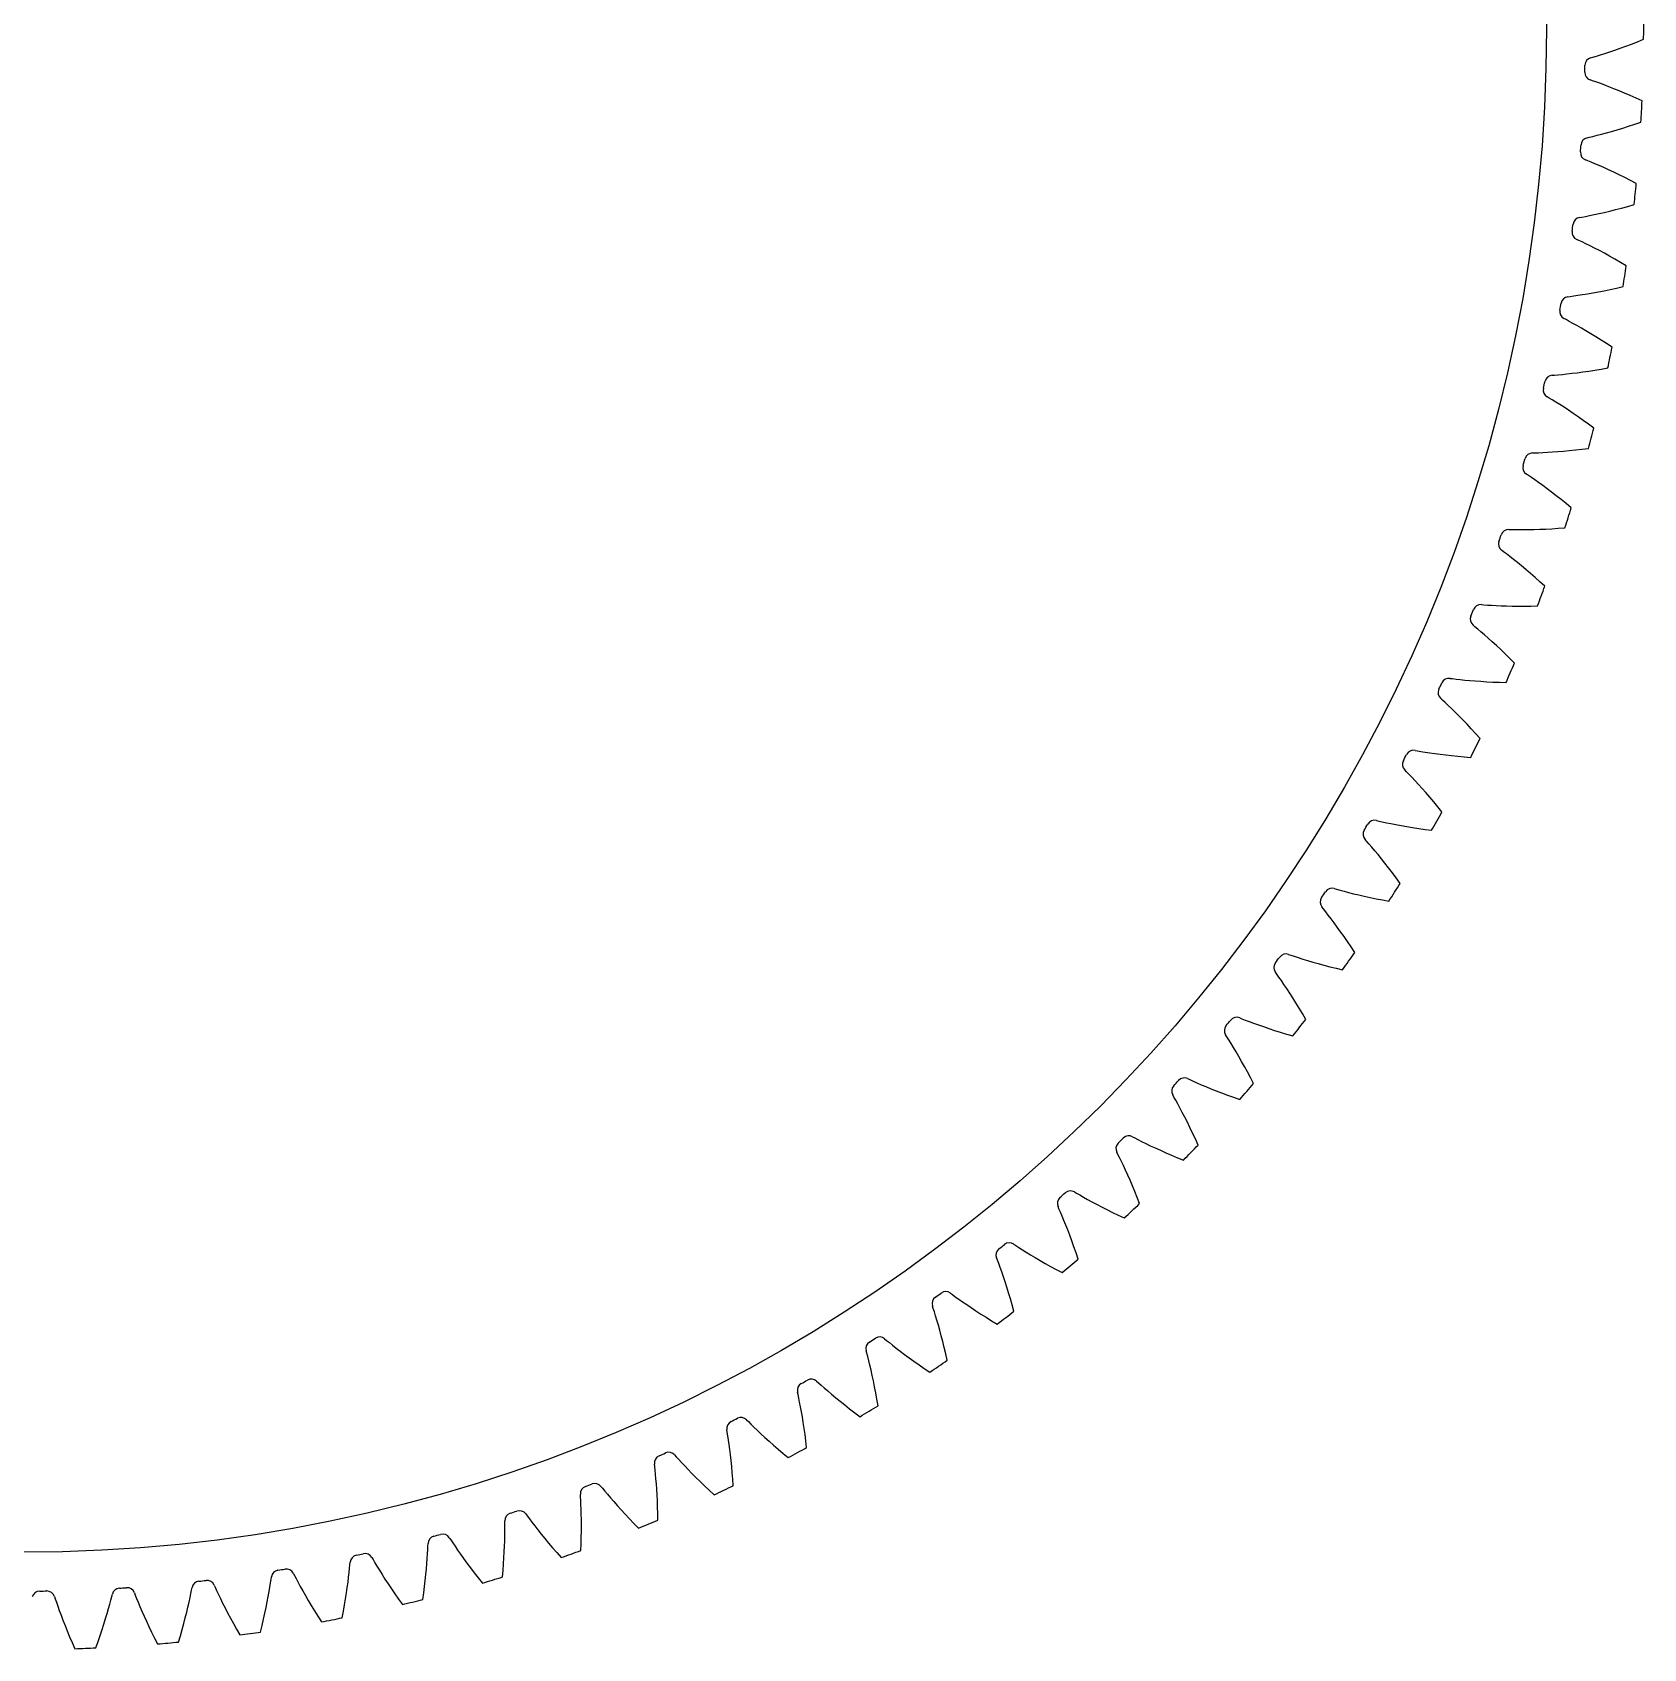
# Model space of a CAD drawing. Header units: millimetres. Extents: x -94 to 94, y -94 to 94.
# Drawn here: x 0.5 to 93.8, y -93.7 to -0.2 of the extents above; entities that cross this region are included whole.
import ezdxf

# ---------------------------------------------------------------- set-up
doc = ezdxf.new("R2010")
doc.units = ezdxf.units.MM

msp = doc.modelspace()

# ---------------------------------------------------------------- linework, layer by layer
at = {"layer": 'bore'}
msp.add_circle((0, 0), 88.125, dxfattribs=at)
at = {"layer": 'thin_ring_external'}
for p, q in [((92.709608, -1.010693), (93.044795, -0.885642)), ((93.044795, -0.885642), (93.391212, -0.752131)), ((93.391212, -0.752131), (93.748014, -0.610146)), ((90.681646, -1.678477), (90.817605, -1.63673)), ((90.817605, -1.63673), (91.016343, -1.577627)), ((91.016343, -1.577627), (91.248574, -1.506512)), ((91.248574, -1.506512), (91.505617, -1.42527)), ((91.505617, -1.42527), (91.782822, -1.334732)), ((91.782822, -1.334732), (92.077206, -1.235324)), ((92.077206, -1.235324), (92.386663, -1.127271)), ((92.386663, -1.127271), (92.709608, -1.010693)), ((90.782711, -3.002606), (90.649061, -2.953971)), ((90.978172, -3.07178), (90.782711, -3.002606)), ((91.206469, -3.154659), (90.978172, -3.07178)), ((91.459028, -3.24892), (91.206469, -3.154659)), ((91.731248, -3.353494), (91.459028, -3.24892)), ((92.020173, -3.467805), (91.731248, -3.353494)), ((92.323709, -3.591517), (92.020173, -3.467805)), ((92.64028, -3.724433), (92.323709, -3.591517)), ((92.968645, -3.866436), (92.64028, -3.724433)), ((93.307793, -4.017461), (92.968645, -3.866436)), ((93.65688, -4.177479), (93.307793, -4.017461)), ((92.878202, -5.635409), (93.230984, -5.51976)), ((93.230984, -5.51976), (93.594571, -5.396179)), ((90.477653, -6.306546), (90.615566, -6.271795)), ((90.615566, -6.271795), (90.817062, -6.222917)), ((90.817062, -6.222917), (91.052622, -6.163754)), ((91.052622, -6.163754), (91.313478, -6.095742)), ((91.313478, -6.095742), (91.594944, -6.019477)), ((91.594944, -6.019477), (91.89402, -5.935229)), ((91.89402, -5.935229), (92.208591, -5.843119)), ((92.208591, -5.843119), (92.537067, -5.743182)), ((92.537067, -5.743182), (92.878202, -5.635409)), ((90.510975, -7.634109), (90.379983, -7.578713)), ((90.702649, -7.713172), (90.510975, -7.634109)), ((90.926416, -7.8076), (90.702649, -7.713172)), ((91.173834, -7.914634), (90.926416, -7.8076)), ((91.440359, -8.032972), (91.173834, -7.914634)), ((91.72307, -8.161886), (91.440359, -8.032972)), ((92.019893, -8.300936), (91.72307, -8.161886)), ((92.329264, -8.449843), (92.019893, -8.300936)), ((92.64995, -8.608427), (92.329264, -8.449843)), ((92.980944, -8.776572), (92.64995, -8.608427)), ((93.321405, -8.954206), (92.980944, -8.776572)), ((92.4693, -10.370474), (92.827527, -10.27299)), ((92.827527, -10.27299), (93.19695, -10.168135)), ((90.037614, -10.918162), (90.177121, -10.890499)), ((90.177121, -10.890499), (90.380851, -10.851973)), ((90.380851, -10.851973), (90.619124, -10.804914)), ((90.619124, -10.804914), (90.883113, -10.750311)), ((90.883113, -10.750311), (91.168106, -10.688517)), ((91.168106, -10.688517), (91.471093, -10.61965)), ((91.471093, -10.61965), (91.789957, -10.543722)), ((91.789957, -10.543722), (92.123107, -10.460688)), ((92.123107, -10.460688), (92.4693, -10.370474)), ((90.003106, -12.245694), (89.875114, -12.183682)), ((90.190493, -12.334442), (90.003106, -12.245694)), ((90.409147, -12.440173), (90.190493, -12.334442)), ((90.650777, -12.5597), (90.409147, -12.440173)), ((90.910912, -12.691492), (90.650777, -12.5597)), ((91.186671, -12.834673), (90.910912, -12.691492)), ((91.476008, -12.988698), (91.186671, -12.834673)), ((91.777372, -13.153207), (91.476008, -12.988698)), ((92.089542, -13.327959), (91.777372, -13.153207)), ((92.411519, -13.512786), (92.089542, -13.327959)), ((92.742466, -13.707572), (92.411519, -13.512786)), ((92.181894, -14.999418), (92.556189, -14.913562)), ((89.362677, -15.501294), (89.503415, -15.48079)), ((89.503415, -15.48079), (89.708846, -15.452717)), ((89.708846, -15.452717), (89.949211, -15.417886)), ((89.949211, -15.417886), (90.215644, -15.376834)), ((90.215644, -15.376834), (90.50342, -15.329672)), ((90.50342, -15.329672), (90.809529, -15.276366)), ((90.809529, -15.276366), (91.131853, -15.216818)), ((91.131853, -15.216818), (91.468809, -15.150903)), ((91.468809, -15.150903), (91.819157, -15.078484)), ((91.819157, -15.078484), (92.181894, -14.999418)), ((89.26043, -16.825333), (89.135771, -16.756866)), ((89.443041, -16.923533), (89.26043, -16.825333)), ((89.656011, -17.04029), (89.443041, -16.923533)), ((89.891222, -17.171999), (89.656011, -17.04029)), ((90.144289, -17.316902), (89.891222, -17.171999)), ((90.412377, -17.473977), (90.144289, -17.316902)), ((90.693472, -17.642574), (90.412377, -17.473977)), ((90.986043, -17.822257), (90.693472, -17.642574)), ((91.288883, -18.01272), (90.986043, -17.822257)), ((91.601002, -18.213746), (91.288883, -18.01272)), ((91.921572, -18.425177), (91.601002, -18.213746)), ((91.295769, -19.686714), (91.67396, -19.620083)), ((88.454604, -20.043985), (88.596205, -20.030694)), ((88.596205, -20.030694), (88.802801, -20.013147)), ((88.802801, -20.013147), (89.044631, -19.990635)), ((89.044631, -19.990635), (89.312812, -19.96324)), ((89.312812, -19.96324), (89.602621, -19.930834)), ((89.602621, -19.930834), (89.911053, -19.893227)), ((89.911053, -19.893227), (90.235997, -19.850215)), ((90.235997, -19.850215), (90.575879, -19.801591)), ((90.575879, -19.801591), (90.929468, -19.747155)), ((90.929468, -19.747155), (91.295769, -19.686714)), ((88.284883, -21.361076), (88.163883, -21.286333)), ((88.462242, -21.468472), (88.284883, -21.361076)), ((88.668973, -21.595951), (88.462242, -21.468472)), ((88.897152, -21.739499), (88.668973, -21.595951)), ((89.142489, -21.897134), (88.897152, -21.739499)), ((89.402208, -22.067693), (89.142489, -21.897134)), ((89.674327, -22.250423), (89.402208, -22.067693)), ((89.957342, -22.44481), (89.674327, -22.250423)), ((90.250062, -22.650488), (89.957342, -22.44481)), ((90.551509, -22.867189), (90.250062, -22.650488)), ((90.860865, -23.094712), (90.551509, -22.867189)), ((90.171464, -24.32265), (90.552563, -24.275416)), ((87.315762, -24.534383), (87.457857, -24.52834)), ((87.457857, -24.52834), (87.66508, -24.521365)), ((87.66508, -24.521365), (87.907744, -24.51123)), ((87.907744, -24.51123), (88.176974, -24.497564)), ((88.176974, -24.497564), (88.46806, -24.479998)), ((88.46806, -24.479998), (88.778009, -24.458189)), ((88.778009, -24.458189), (89.104726, -24.431825)), ((89.104726, -24.431825), (89.446647, -24.40062)), ((89.446647, -24.40062), (89.802554, -24.364309)), ((89.802554, -24.364309), (90.171464, -24.32265)), ((87.079012, -25.84109), (86.961985, -25.760267)), ((87.250655, -25.957402), (87.079012, -25.84109)), ((87.450607, -26.095271), (87.250655, -25.957402)), ((87.671159, -26.250282), (87.450607, -26.095271)), ((87.908127, -26.420239), (87.671159, -26.250282)), ((88.158798, -26.603837), (87.908127, -26.420239)), ((88.421232, -26.800223), (88.158798, -26.603837)), ((88.693953, -27.008808), (88.421232, -26.800223)), ((88.975788, -27.229164), (88.693953, -27.008808)), ((89.265778, -27.460974), (88.975788, -27.229164)), ((89.563112, -27.703996), (89.265778, -27.460974)), ((85.949123, -28.960774), (86.091341, -28.961994)), ((86.091341, -28.961994), (86.29865, -28.965609)), ((86.29865, -28.965609), (86.541515, -28.967878)), ((86.541515, -28.967878), (86.811092, -28.967977)), ((86.811092, -28.967977), (87.102695, -28.965297)), ((87.102695, -28.965297), (87.413353, -28.959343)), ((87.413353, -28.959343), (87.74099, -28.949696)), ((87.74099, -28.949696), (88.084059, -28.935989)), ((88.084059, -28.935989), (88.441356, -28.917899)), ((88.441356, -28.917899), (88.811911, -28.895131)), ((88.811911, -28.895131), (89.194925, -28.867418)), ((85.645961, -30.253688), (85.533214, -30.166995)), ((85.811441, -30.378612), (85.645961, -30.253688)), ((86.004093, -30.526511), (85.811441, -30.378612)), ((86.216442, -30.692582), (86.004093, -30.526511)), ((86.444423, -30.874416), (86.216442, -30.692582)), ((86.685393, -31.070574), (86.444423, -30.874416)), ((86.937456, -31.280104), (86.685393, -31.070574)), ((87.199171, -31.502342), (86.937456, -31.280104)), ((87.469387, -31.736801), (87.199171, -31.502342)), ((87.747162, -31.983116), (87.469387, -31.736801)), ((88.0317, -32.241004), (87.747162, -31.983116)), ((84.358253, -33.31161), (84.500224, -33.32009)), ((84.500224, -33.32009), (84.707077, -33.334285)), ((84.707077, -33.334285), (84.94951, -33.348952)), ((84.94951, -33.348952), (85.21873, -33.362816)), ((85.21873, -33.362816), (85.510089, -33.375029)), ((85.510089, -33.375029), (85.820646, -33.384945)), ((85.820646, -33.384945), (86.148348, -33.392039)), ((86.148348, -33.392039), (86.49167, -33.395868)), ((86.49167, -33.395868), (86.849424, -33.396045)), ((86.849424, -33.396045), (87.220658, -33.392228)), ((87.220658, -33.392228), (87.604588, -33.384108)), ((83.989469, -34.587357), (83.881296, -34.49502)), ((84.148355, -34.720568), (83.989469, -34.587357)), ((84.333203, -34.878111), (84.148355, -34.720568)), ((84.536796, -35.054808), (84.333203, -34.878111)), ((84.755195, -35.248046), (84.536796, -35.054808)), ((84.985835, -35.456252), (84.755195, -35.248046)), ((85.226871, -35.678379), (84.985835, -35.456252)), ((85.476896, -35.91369), (85.226871, -35.678379)), ((85.734788, -36.161641), (85.476896, -35.91369)), ((85.999624, -36.421818), (85.734788, -36.161641)), ((86.270623, -36.693898), (85.999624, -36.421818)), ((82.547302, -37.575539), (82.688654, -37.591257)), ((82.688654, -37.591257), (82.894513, -37.615996)), ((82.894513, -37.615996), (83.135881, -37.643023)), ((83.135881, -37.643023), (83.404042, -37.670615)), ((83.404042, -37.670615), (83.694397, -37.697689)), ((83.694397, -37.697689), (84.004043, -37.723449)), ((84.004043, -37.723449), (84.330955, -37.747267)), ((84.330955, -37.747267), (84.673633, -37.768621)), ((84.673633, -37.768621), (85.030912, -37.787065)), ((85.030912, -37.787065), (85.401857, -37.802208)), ((85.401857, -37.802208), (85.7857, -37.813702)), ((82.113859, -38.830792), (82.010541, -38.733052)), ((82.265736, -38.971942), (82.113859, -38.830792)), ((82.442298, -39.138718), (82.265736, -38.971942)), ((82.636603, -39.32558), (82.442298, -39.138718)), ((82.844851, -39.529718), (82.636603, -39.32558)), ((83.064558, -39.749428), (82.844851, -39.529718)), ((83.293938, -39.983574), (83.064558, -39.749428)), ((83.531622, -40.231344), (83.293938, -39.983574)), ((83.776517, -40.49214), (83.531622, -40.231344)), ((84.027723, -40.7655), (83.776517, -40.49214)), ((84.284475, -41.051062), (84.027723, -40.7655)), ((80.520994, -41.741439), (80.66136, -41.764354)), ((80.66136, -41.764354), (80.865687, -41.799571)), ((80.865687, -41.799571), (81.10536, -41.838887)), ((81.10536, -41.838887), (81.371762, -41.880136)), ((81.371762, -41.880136), (81.660356, -41.922)), ((81.660356, -41.922), (81.968283, -41.963537)), ((81.968283, -41.963537), (82.293553, -42.004017)), ((82.293553, -42.004017), (82.634693, -42.04284)), ((82.634693, -42.04284), (82.990564, -42.079503)), ((80.024022, -42.972922), (79.925831, -42.870034)), ((80.168494, -43.121643), (80.024022, -42.972922)), ((82.990564, -42.079503), (83.360252, -42.113567)), ((83.360252, -42.113567), (83.743008, -42.144645)), ((80.336311, -43.297216), (80.168494, -43.121643)), ((80.520821, -43.493756), (80.336311, -43.297216)), ((80.718373, -43.708261), (80.520821, -43.493756)), ((80.926576, -43.938903), (80.718373, -43.708261)), ((81.143701, -44.184455), (80.926576, -43.938903)), ((81.368423, -44.444039), (81.143701, -44.184455)), ((81.599683, -44.716999), (81.368423, -44.444039)), ((81.836603, -45.002829), (81.599683, -44.716999)), ((78.284617, -45.798439), (78.423629, -45.828491)), ((82.07844, -45.301129), (81.836603, -45.002829)), ((78.423629, -45.828491), (78.625892, -45.874096)), ((78.625892, -45.874096), (78.863244, -45.925598)), ((78.863244, -45.925598), (79.127192, -45.980396)), ((79.127192, -45.980396), (79.413273, -46.036941)), ((79.413273, -46.036941), (79.718677, -46.094148)), ((79.718677, -46.094148), (80.041455, -46.151183)), ((80.041455, -46.151183), (80.380168, -46.207374)), ((80.380168, -46.207374), (80.733703, -46.26216)), ((80.733703, -46.26216), (81.10117, -46.315056)), ((81.10117, -46.315056), (81.481839, -46.365638)), ((77.725413, -47.00294), (77.632603, -46.895173)), ((77.862102, -47.158844), (77.725413, -47.00294)), ((78.020735, -47.342757), (77.862102, -47.158844)), ((78.194969, -47.548461), (78.020735, -47.342757)), ((78.381311, -47.772774), (78.194969, -47.548461)), ((78.577465, -48.013746), (78.381311, -47.772774)), ((78.781769, -48.270065), (78.577465, -48.013746)), ((78.992944, -48.540784), (78.781769, -48.270065)), ((79.209964, -48.825196), (78.992944, -48.540784)), ((79.43198, -49.122751), (79.209964, -48.825196)), ((79.65827, -49.43301), (79.43198, -49.122751)), ((75.844003, -49.735957), (75.9813, -49.773068)), ((75.9813, -49.773068), (76.18097, -49.828941)), ((76.18097, -49.828941), (76.415383, -49.892495)), ((76.415383, -49.892495), (76.676189, -49.960699)), ((76.676189, -49.960699), (76.959009, -50.031778)), ((76.959009, -50.031778), (77.261094, -50.104503)), ((77.261094, -50.104503), (77.580539, -50.177945)), ((77.580539, -50.177945), (77.915941, -50.251359)), ((77.915941, -50.251359), (78.266217, -50.324125)), ((78.266217, -50.324125), (78.630504, -50.395715)), ((78.630504, -50.395715), (79.008094, -50.465668)), ((75.224026, -50.910333), (75.13684, -50.797968)), ((75.352577, -51.073013), (75.224026, -50.910333)), ((75.501612, -51.264786), (75.352577, -51.073013)), ((75.665116, -51.479119), (75.501612, -51.264786)), ((75.839761, -51.712653), (75.665116, -51.479119)), ((76.023355, -51.963327), (75.839761, -51.712653)), ((76.214304, -52.229743), (76.023355, -51.963327)), ((76.411381, -52.510892), (76.214304, -52.229743)), ((76.613596, -52.806014), (76.411381, -52.510892)), ((76.820129, -53.114517), (76.613596, -52.806014)), ((77.030282, -53.435926), (76.820129, -53.114517)), ((73.205522, -53.543719), (73.340744, -53.587792)), ((73.340744, -53.587792), (73.537301, -53.653787)), ((73.537301, -53.653787), (73.768163, -53.729228)), ((73.768163, -53.729228), (74.025146, -53.810659)), ((74.025146, -53.810659), (74.303968, -53.896087)), ((74.303968, -53.896087), (74.601945, -53.984142)), ((74.601945, -53.984142), (74.917224, -54.073799)), ((74.917224, -54.073799), (75.24844, -54.164243)), ((75.24844, -54.164243), (75.594544, -54.254799)), ((72.526389, -54.684907), (72.445054, -54.568236)), ((72.646465, -54.853939), (72.526389, -54.684907)), ((72.785514, -55.053072), (72.646465, -54.853939)), ((72.93786, -55.275473), (72.785514, -55.053072)), ((75.594544, -54.254799), (75.954699, -54.344897)), ((75.954699, -54.344897), (76.328225, -54.434038)), ((73.100354, -55.51762), (72.93786, -55.275473)), ((73.270908, -55.777342), (73.100354, -55.51762)), ((73.448005, -56.05316), (73.270908, -55.777342)), ((73.630469, -56.344005), (73.448005, -56.05316)), ((73.817351, -56.649068), (73.630469, -56.344005)), ((74.007863, -56.967714), (73.817351, -56.649068)), ((74.20133, -57.299434), (74.007863, -56.967714)), ((70.376055, -57.211791), (70.508851, -57.262712)), ((70.508851, -57.262712), (70.701781, -57.338657)), ((70.701781, -57.338657), (70.92849, -57.425787)), ((70.92849, -57.425787), (71.180981, -57.520234)), ((71.180981, -57.520234), (71.455077, -57.619787)), ((71.455077, -57.619787), (71.748169, -57.722943)), ((71.748169, -57.722943), (72.058458, -57.828581)), ((72.058458, -57.828581), (72.384624, -57.935819)), ((72.384624, -57.935819), (72.725653, -58.043929)), ((69.639539, -58.316814), (69.564267, -58.196143)), ((69.750828, -58.491756), (69.639539, -58.316814)), ((69.879527, -58.69773), (69.750828, -58.491756)), ((70.020319, -58.92762), (69.879527, -58.69773)), ((72.725653, -58.043929), (73.080738, -58.152299)), ((73.080738, -58.152299), (73.449225, -58.260397)), ((70.170236, -59.177748), (70.020319, -58.92762)), ((70.327307, -59.445839), (70.170236, -59.177748)), ((70.490089, -59.730341), (70.327307, -59.445839)), ((70.657464, -60.030123), (70.490089, -59.730341)), ((67.362986, -60.730605), (67.493008, -60.788239)), ((70.828526, -60.34433), (70.657464, -60.030123)), ((71.002518, -60.672288), (70.828526, -60.34433)), ((71.178796, -61.013454), (71.002518, -60.672288)), ((66.571007, -61.79658), (66.501995, -61.672222)), ((67.493008, -60.788239), (67.681809, -60.873937)), ((67.681809, -60.873937), (67.903773, -60.97253)), ((67.903773, -60.97253), (68.151112, -61.079746)), ((68.151112, -61.079746), (68.419767, -61.193164)), ((68.419767, -61.193164), (68.70721, -61.31115)), ((68.70721, -61.31115), (69.011701, -61.432495)), ((69.011701, -61.432495), (69.331965, -61.556247)), ((69.331965, -61.556247), (69.667029, -61.681629)), ((69.667029, -61.681629), (70.016118, -61.807988)), ((66.673218, -61.976976), (66.571007, -61.79658)), ((66.791233, -62.189252), (66.673218, -61.976976)), ((66.920102, -62.426031), (66.791233, -62.189252)), ((67.057052, -62.683488), (66.920102, -62.426031)), ((70.016118, -61.807988), (70.378604, -61.93476)), ((67.200229, -62.95925), (67.057052, -62.683488)), ((67.348272, -63.251692), (67.200229, -62.95925)), ((67.500122, -63.559629), (67.348272, -63.251692)), ((67.654917, -63.882161), (67.500122, -63.559629)), ((64.174174, -64.09098), (64.301084, -64.155178)), ((64.301084, -64.155178), (64.485263, -64.250404)), ((64.485263, -64.250404), (64.701903, -64.360201)), ((64.701903, -64.360201), (64.943444, -64.479907)), ((64.943444, -64.479907), (65.205958, -64.606895)), ((67.811937, -64.218575), (67.654917, -63.882161)), ((67.970564, -64.568297), (67.811937, -64.218575)), ((63.328799, -65.115125), (63.266226, -64.987405)), ((63.421665, -65.300505), (63.328799, -65.115125)), ((63.528687, -65.51853), (63.421665, -65.300505)), ((65.205958, -64.606895), (65.487002, -64.739405)), ((65.487002, -64.739405), (65.784899, -64.876138)), ((65.784899, -64.876138), (66.098427, -65.016081)), ((66.098427, -65.016081), (66.426651, -65.158409)), ((66.426651, -65.158409), (66.768833, -65.302428)), ((66.768833, -65.302428), (67.124374, -65.447543)), ((63.645298, -65.76158), (63.528687, -65.51853)), ((63.768923, -66.025694), (63.645298, -65.76158)), ((63.897833, -66.308407), (63.768923, -66.025694)), ((64.030751, -66.608026), (63.897833, -66.308407)), ((60.817939, -67.284148), (60.941405, -67.354742)), ((64.166679, -66.923316), (64.030751, -66.608026)), ((64.304804, -67.253331), (64.166679, -66.923316)), ((64.444441, -67.597323), (64.304804, -67.253331)), ((59.921373, -68.263792), (59.865404, -68.133044)), ((60.941405, -67.354742), (61.120482, -67.459249)), ((61.120482, -67.459249), (61.331233, -67.579965)), ((61.331233, -67.579965), (61.566347, -67.711847)), ((61.566347, -67.711847), (61.822034, -67.852074)), ((61.822034, -67.852074), (62.095945, -67.998761)), ((62.095945, -67.998761), (62.386472, -68.150527)), ((62.386472, -68.150527), (62.692446, -68.306297)), ((64.585004, -67.954689), (64.444441, -67.597323)), ((60.004653, -68.453672), (59.921373, -68.263792)), ((60.100402, -68.676877), (60.004653, -68.453672)), ((60.204451, -68.925564), (60.100402, -68.676877)), ((60.314429, -69.195646), (60.204451, -68.925564)), ((62.692446, -68.306297), (63.012974, -68.465198)), ((63.012974, -68.465198), (63.347356, -68.626501)), ((63.347356, -68.626501), (63.695024, -68.789581)), ((60.428735, -69.484572), (60.314429, -69.195646)), ((60.546181, -69.790588), (60.428735, -69.484572)), ((60.665833, -70.112407), (60.546181, -69.790588)), ((60.786927, -70.449044), (60.665833, -70.112407)), ((57.303037, -70.30178), (57.422737, -70.378586)), ((57.422737, -70.378586), (57.596244, -70.4921)), ((57.596244, -70.4921), (57.800557, -70.62342)), ((57.800557, -70.62342), (58.02863, -70.767135)), ((58.02863, -70.767135), (58.276824, -70.920235)), ((58.276824, -70.920235), (58.542887, -71.080716)), ((60.908818, -70.799718), (60.786927, -70.449044)), ((61.03095, -71.163794), (60.908818, -70.799718)), ((56.357619, -71.234366), (56.308399, -71.100931)), ((56.431095, -71.428251), (56.357619, -71.234366)), ((56.515323, -71.656054), (56.431095, -71.428251)), ((56.606538, -71.90973), (56.515323, -71.656054)), ((56.702582, -72.185075), (56.606538, -71.90973)), ((58.542887, -71.080716), (58.825286, -71.247119)), ((58.825286, -71.247119), (59.122907, -71.418308)), ((59.122907, -71.418308), (59.434904, -71.593369)), ((59.434904, -71.593369), (59.760613, -71.771535)), ((59.760613, -71.771535), (60.0995, -71.952155)), ((56.801986, -72.479461), (56.702582, -72.185075)), ((56.903653, -72.791074), (56.801986, -72.479461)), ((57.006717, -73.118583), (56.903653, -72.791074)), ((53.638637, -73.136002), (53.75426, -73.218821)), ((53.75426, -73.218821), (53.921744, -73.341046)), ((53.921744, -73.341046), (54.119086, -73.482626)), ((54.119086, -73.482626), (54.339523, -73.6378)), ((54.339523, -73.6378), (54.579576, -73.803372)), ((54.579576, -73.803372), (54.837098, -73.97723)), ((57.110464, -73.460964), (57.006717, -73.118583)), ((57.21429, -73.817404), (57.110464, -73.460964)), ((57.317673, -74.187242), (57.21429, -73.817404)), ((52.646835, -74.019099), (52.604492, -73.883325)), ((52.710315, -74.216482), (52.646835, -74.019099)), ((52.782801, -74.448289), (52.710315, -74.216482)), ((52.860944, -74.706291), (52.782801, -74.448289)), ((52.942804, -74.986181), (52.860944, -74.706291)), ((54.837098, -73.97723), (55.110632, -74.157835)), ((55.110632, -74.157835), (55.399123, -74.343998)), ((55.399123, -74.343998), (55.701775, -74.534761)), ((55.701775, -74.534761), (56.017962, -74.729326)), ((56.017962, -74.729326), (56.347184, -74.927013)), ((53.027047, -75.285259), (52.942804, -74.986181)), ((53.11267, -75.601657), (53.027047, -75.285259)), ((53.198877, -75.934001), (53.11267, -75.601657)), ((48.798701, -76.610724), (48.763346, -76.472965)), ((48.85202, -76.811091), (48.798701, -76.610724)), ((49.834301, -75.779421), (49.945544, -75.868035)), ((49.945544, -75.868035), (50.106569, -75.998653)), ((50.106569, -75.998653), (50.296424, -76.150125)), ((50.296424, -76.150125), (50.508651, -76.316352)), ((50.508651, -76.316352), (50.739936, -76.493966)), ((50.739936, -76.493966), (50.988245, -76.680746)), ((53.285006, -76.281232), (53.198877, -75.934001)), ((53.370497, -76.642509), (53.285006, -76.281232)), ((53.454861, -77.017143), (53.370497, -76.642509)), ((48.912575, -77.046296), (48.85202, -76.811091)), ((48.977442, -77.307952), (48.912575, -77.046296)), ((49.044904, -77.591657), (48.977442, -77.307952)), ((49.113766, -77.894646), (49.044904, -77.591657)), ((50.988245, -76.680746), (51.2522, -76.875082)), ((51.2522, -76.875082), (51.53081, -77.075733)), ((51.53081, -77.075733), (51.823326, -77.2817)), ((51.823326, -77.2817), (52.129166, -77.492156)), ((52.129166, -77.492156), (52.447865, -77.706396)), ((45.899953, -78.22514), (46.006526, -78.319319)), ((46.006526, -78.319319), (46.160672, -78.457988)), ((46.160672, -78.457988), (46.342544, -78.618957)), ((49.183122, -78.215003), (49.113766, -77.894646)), ((49.252247, -78.551315), (49.183122, -78.215003)), ((44.823257, -79.00248), (44.794982, -78.863095)), ((44.866275, -79.205309), (44.823257, -79.00248)), ((44.914742, -79.443299), (44.866275, -79.205309)), ((44.966164, -79.707926), (44.914742, -79.443299)), ((46.342544, -78.618957), (46.546007, -78.795803)), ((46.546007, -78.795803), (46.767921, -78.984995)), ((46.767921, -78.984995), (47.006369, -79.18421)), ((47.006369, -79.18421), (47.260057, -79.39177)), ((47.260057, -79.39177), (47.528058, -79.606386)), ((49.320534, -78.902492), (49.252247, -78.551315)), ((49.387466, -79.267663), (49.320534, -78.902492)), ((49.452591, -79.646116), (49.387466, -79.267663)), ((45.019052, -79.994705), (44.966164, -79.707926)), ((45.072353, -80.300815), (45.019052, -79.994705)), ((45.125261, -80.624295), (45.072353, -80.300815)), ((47.528058, -79.606386), (47.809676, -79.82702)), ((47.809676, -79.82702), (48.104371, -80.052818)), ((48.104371, -80.052818), (48.411715, -80.283052)), ((40.730874, -81.188128), (40.709753, -81.047481)), ((40.763479, -81.392888), (40.730874, -81.188128)), ((41.845857, -80.466779), (41.947483, -80.566276)), ((41.947483, -80.566276), (42.094346, -80.712636)), ((42.094346, -80.712636), (42.267762, -80.882681)), ((42.267762, -80.882681), (42.46193, -81.069686)), ((42.46193, -81.069686), (42.673894, -81.269961)), ((42.673894, -81.269961), (42.901859, -81.481092)), ((45.177123, -80.963698), (45.125261, -80.624295)), ((45.22739, -81.317904), (45.177123, -80.963698)), ((45.275589, -81.686016), (45.22739, -81.317904)), ((40.799731, -81.633043), (40.763479, -81.392888)), ((40.837574, -81.899951), (40.799731, -81.633043)), ((40.87575, -82.189056), (40.837574, -81.899951)), ((40.913351, -82.497488), (40.87575, -82.189056)), ((42.901859, -81.481092), (43.144618, -81.701335)), ((43.144618, -81.701335), (43.401311, -81.929354)), ((43.401311, -81.929354), (43.671295, -82.164081)), ((43.671295, -82.164081), (43.954077, -82.404631)), ((45.321305, -82.067301), (45.275589, -81.686016)), ((36.532229, -83.161965), (36.518317, -83.020424)), ((36.554337, -83.368123), (36.532229, -83.161965)), ((37.68259, -82.498489), (37.779002, -82.603046)), ((37.779002, -82.603046), (37.918202, -82.756713)), ((37.918202, -82.756713), (38.082709, -82.935391)), ((38.082709, -82.935391), (38.267074, -83.132066)), ((38.267074, -83.132066), (38.468536, -83.342904)), ((40.949674, -82.823248), (40.913351, -82.497488)), ((40.984138, -83.164857), (40.949674, -82.823248)), ((41.016253, -83.521167), (40.984138, -83.164857)), ((43.954077, -82.404631), (44.249264, -82.650258)), ((36.578278, -83.609816), (36.554337, -83.368123)), ((36.602444, -83.878308), (36.578278, -83.609816)), ((36.625808, -84.168985), (36.602444, -83.878308)), ((38.468536, -83.342904), (38.685423, -83.565399)), ((38.685423, -83.565399), (38.91662, -83.79775)), ((38.91662, -83.79775), (39.161335, -84.038579)), ((39.161335, -84.038579), (39.418982, -84.286785)), ((41.045593, -83.89126), (41.016253, -83.521167)), ((41.071781, -84.274381), (41.045593, -83.89126)), ((32.238275, -84.918842), (32.231609, -84.776775)), ((32.249828, -85.125861), (32.238275, -84.918842)), ((33.421013, -84.31497), (33.511961, -84.424313)), ((33.511961, -84.424313), (33.643133, -84.584887)), ((33.643133, -84.584887), (33.798302, -84.771732)), ((33.798302, -84.771732), (33.972384, -84.977565)), ((33.972384, -84.977565), (34.162818, -85.198414)), ((36.647612, -84.478935), (36.625808, -84.168985)), ((36.667253, -84.806125), (36.647612, -84.478935)), ((36.684229, -85.149047), (36.667253, -84.806125)), ((39.418982, -84.286785), (39.689112, -84.541461)), ((39.689112, -84.541461), (39.971372, -84.801839)), ((29.072245, -85.911482), (29.157491, -86.025327)), ((32.261397, -85.368461), (32.249828, -85.125861)), ((32.271822, -85.637836), (32.261397, -85.368461)), ((32.280313, -85.929327), (32.271822, -85.637836)), ((32.286262, -86.239986), (32.280313, -85.929327)), ((34.162818, -85.198414), (34.368061, -85.431693)), ((34.368061, -85.431693), (34.587093, -85.675546)), ((34.587093, -85.675546), (34.819192, -85.928556)), ((34.819192, -85.928556), (35.063829, -86.189594)), ((36.698109, -85.506532), (36.684229, -85.149047)), ((36.708514, -85.877641), (36.698109, -85.506532)), ((36.715105, -86.2616), (36.708514, -85.877641)), ((27.857006, -87.173944), (27.86035, -86.904388)), ((27.860216, -86.454176), (27.860812, -86.311954)), ((27.861183, -86.661514), (27.860216, -86.454176)), ((27.86035, -86.904388), (27.861183, -86.661514)), ((29.157491, -86.025327), (29.280292, -86.19239)), ((29.280292, -86.19239), (29.425719, -86.386914)), ((29.425719, -86.386914), (29.589064, -86.601366)), ((29.589064, -86.601366), (29.767973, -86.831651)), ((29.767973, -86.831651), (29.961037, -87.075106)), ((32.284224, -87.268821), (32.288616, -86.911094)), ((32.289171, -86.567752), (32.286262, -86.239986)), ((32.288616, -86.911094), (32.289171, -86.567752)), ((35.063829, -86.189594), (35.320602, -86.457731)), ((35.320602, -86.457731), (35.589199, -86.732182)), ((23.399851, -87.971078), (23.409472, -87.763961)), ((23.409472, -87.763961), (23.41733, -87.621955)), ((24.647631, -87.283862), (24.726953, -87.401911)), ((24.726953, -87.401911), (24.841063, -87.575026)), ((24.841063, -87.575026), (24.976368, -87.776722)), ((24.976368, -87.776722), (25.12855, -87.999235)), ((27.826851, -88.103533), (27.840682, -87.776046)), ((27.840682, -87.776046), (27.850603, -87.465489)), ((27.850603, -87.465489), (27.857006, -87.173944)), ((29.961037, -87.075106), (30.167331, -87.329825)), ((30.167331, -87.329825), (30.386209, -87.594356)), ((30.386209, -87.594356), (30.617198, -87.867545)), ((30.617198, -87.867545), (30.859946, -88.148442)), ((32.262644, -88.023771), (32.275666, -87.639977)), ((32.275666, -87.639977), (32.284224, -87.268821)), ((18.897656, -88.844779), (18.912754, -88.703359)), ((20.158713, -88.428528), (20.231904, -88.550473)), ((20.231904, -88.550473), (20.337027, -88.729188)), ((20.337027, -88.729188), (20.461856, -88.93753)), ((23.322468, -89.083109), (23.348233, -88.773464)), ((23.348233, -88.773464), (23.369515, -88.482626)), ((23.369515, -88.482626), (23.386618, -88.213593)), ((23.386618, -88.213593), (23.399851, -87.971078)), ((25.12855, -87.999235), (25.295467, -88.238355)), ((25.295467, -88.238355), (25.475848, -88.49135)), ((25.475848, -88.49135), (25.668867, -88.75627)), ((25.668867, -88.75627), (25.873952, -89.031632)), ((27.758615, -89.17367), (27.786113, -88.803436)), ((27.786113, -88.803436), (27.808765, -88.446399)), ((27.808765, -88.446399), (27.826851, -88.103533)), ((30.859946, -88.148442), (31.114179, -88.43625)), ((14.305843, -89.898868), (14.336537, -89.693812)), ((14.336537, -89.693812), (14.358837, -89.553347)), ((15.617204, -89.342494), (15.684073, -89.468017)), ((15.684073, -89.468017), (15.779933, -89.651867)), ((15.779933, -89.651867), (15.893961, -89.866311)), ((18.784951, -89.849839), (18.821056, -89.560467)), ((18.821056, -89.560467), (18.851873, -89.292658)), ((18.851873, -89.292658), (18.877472, -89.051135)), ((18.877472, -89.051135), (18.897656, -88.844779)), ((20.461856, -88.93753), (20.602478, -89.167524)), ((20.602478, -89.167524), (20.756967, -89.414854)), ((20.756967, -89.414854), (20.924195, -89.67673)), ((20.924195, -89.67673), (21.103436, -89.95116)), ((23.215512, -90.106372), (23.256364, -89.750958)), ((23.256364, -89.750958), (23.291934, -89.409463)), ((23.291934, -89.409463), (23.322468, -89.083109)), ((25.873952, -89.031632), (26.090691, -89.316259)), ((26.090691, -89.316259), (26.318779, -89.609185)), ((26.318779, -89.609185), (26.557984, -89.909599)), ((27.726013, -89.556299), (27.758615, -89.17367)), ((1.79611, -90.679393), (1.843034, -90.813652)), ((5.062644, -90.889126), (5.114091, -90.68827)), ((5.114091, -90.68827), (5.1506, -90.550812)), ((6.42391, -90.469396), (6.477629, -90.601084)), ((6.477629, -90.601084), (6.554238, -90.793753)), ((9.646795, -90.749717), (9.696893, -90.512064)), ((9.696893, -90.512064), (9.738017, -90.308843)), ((9.738017, -90.308843), (9.76746, -90.169701)), ((11.034952, -90.023375), (11.095324, -90.152149)), ((11.095324, -90.152149), (11.181672, -90.340654)), ((11.181672, -90.340654), (11.284601, -90.56064)), ((11.284601, -90.56064), (11.401034, -90.803776)), ((14.172661, -90.691805), (14.223494, -90.404655)), ((14.223494, -90.404655), (14.267946, -90.138768)), ((14.267946, -90.138768), (14.305843, -89.898868)), ((15.893961, -89.866311), (16.022656, -90.103184)), ((16.022656, -90.103184), (16.164315, -90.358081)), ((16.164315, -90.358081), (16.317954, -90.628154)), ((16.317954, -90.628154), (16.482948, -90.911378)), ((18.643291, -90.821367), (18.696251, -90.482133)), ((18.696251, -90.482133), (18.743409, -90.157764)), ((18.743409, -90.157764), (18.784951, -89.849839)), ((21.103436, -89.95116), (21.294193, -90.236635)), ((21.294193, -90.236635), (21.496116, -90.531957)), ((21.496116, -90.531957), (21.708949, -90.836147)), ((23.117048, -90.855185), (23.169145, -90.474719)), ((23.169145, -90.474719), (23.215512, -90.106372)), ((1.843034, -90.813652), (1.909706, -91.009981)), ((1.909706, -91.009981), (1.989663, -91.239317)), ((1.989663, -91.239317), (2.080691, -91.49306)), ((2.080691, -91.49306), (2.18178, -91.766594)), ((4.849286, -91.664346), (4.92914, -91.383877)), ((4.92914, -91.383877), (5.000477, -91.12391)), ((5.000477, -91.12391), (5.062644, -90.889126)), ((6.554238, -90.793753), (6.645801, -91.018708)), ((6.645801, -91.018708), (6.749667, -91.267472)), ((6.749667, -91.267472), (6.864591, -91.535486)), ((6.864591, -91.535486), (6.989884, -91.81982)), ((9.370672, -91.917119), (9.450666, -91.599251)), ((9.450666, -91.599251), (9.523396, -91.297167)), ((9.523396, -91.297167), (9.588825, -91.012987)), ((9.588825, -91.012987), (9.646795, -90.749717)), ((11.401034, -90.803776), (11.529493, -91.065573)), ((11.529493, -91.065573), (11.669141, -91.343139)), ((11.669141, -91.343139), (11.819458, -91.634418)), ((13.981579, -91.654833), (14.051791, -91.318746)), ((14.051791, -91.318746), (14.11545, -90.997208)), ((14.11545, -90.997208), (14.172661, -90.691805)), ((16.482948, -90.911378), (16.65888, -91.20622)), ((16.65888, -91.20622), (16.84546, -91.511468)), ((16.84546, -91.511468), (17.042483, -91.826129)), ((18.447774, -91.917039), (18.519229, -91.539731)), ((18.519229, -91.539731), (18.584344, -91.174231)), ((18.584344, -91.174231), (18.643291, -90.821367)), ((21.708949, -90.836147), (21.932504, -91.148383)), ((2.18178, -91.766594), (2.292392, -92.056954)), ((2.292392, -92.056954), (2.412218, -92.362045)), ((2.412218, -92.362045), (2.54108, -92.680288)), ((4.560983, -92.602864), (4.665106, -92.27569)), ((4.665106, -92.27569), (4.761226, -91.962322)), ((4.761226, -91.962322), (4.849286, -91.664346)), ((6.989884, -91.81982), (7.125132, -92.118395)), ((7.125132, -92.118395), (7.270076, -92.429643)), ((7.270076, -92.429643), (7.424552, -92.752328)), ((9.188763, -92.594195), (9.28339, -92.249182)), ((9.28339, -92.249182), (9.370672, -91.917119)), ((11.819458, -91.634418), (11.980105, -91.937859)), ((11.980105, -91.937859), (12.150856, -92.252235)), ((12.150856, -92.252235), (12.331556, -92.576546)), ((13.730371, -92.739093), (13.820999, -92.365925)), ((13.820999, -92.365925), (13.904691, -92.004227)), ((13.904691, -92.004227), (13.981579, -91.654833)), ((17.042483, -91.826129), (17.249803, -92.149372)), ((2.54108, -92.680288), (2.678878, -93.01044)), ((2.678878, -93.01044), (2.82556, -93.351488)), ((2.82556, -93.351488), (2.981107, -93.702591)), ((4.200503, -93.65585), (4.328717, -93.293871)), ((4.328717, -93.293871), (4.448862, -92.942595)), ((4.448862, -92.942595), (4.560983, -92.602864)), ((7.424552, -92.752328), (7.588457, -93.085442)), ((7.588457, -93.085442), (7.761728, -93.428144)), ((8.977147, -93.319201), (9.086711, -92.951148)), ((9.086711, -92.951148), (9.188763, -92.594195)), ((12.331556, -92.576546), (12.5221, -92.909954))]:
    msp.add_line(p, q, dxfattribs=at)
for centre, radius, start, end in [((0, 0), 93.75, 359.627104, 0.372896), ((90.800429, -2.112517), 0.45, 105.305266, 178.667226), ((90.789851, -2.526563), 0.45, 178.405945, 251.767905), ((0, 0), 90.375, 358.405945, 358.667226), ((0, 0), 93.75, 356.700274, 357.446067), ((90.574119, -6.746085), 0.45, 102.378436, 175.740397), ((90.542413, -7.159051), 0.45, 175.479116, 248.841076), ((0, 0), 90.375, 355.479116, 355.740397), ((0, 0), 93.75, 353.773445, 354.519238), ((90.111511, -11.362053), 0.45, 99.451607, 172.813567), ((90.058761, -11.772861), 0.45, 172.552286, 245.914247), ((0, 0), 90.375, 352.552286, 352.813567), ((0, 0), 93.75, 350.846616, 351.592408), ((0, 0), 90.375, 349.625457, 349.886738), ((89.413812, -15.94838), 0.45, 96.524778, 169.886738), ((89.340155, -16.355958), 0.45, 169.625457, 242.987417), ((0, 0), 93.75, 347.919787, 348.665579), ((0, 0), 90.375, 346.698628, 346.959909), ((88.482843, -20.493098), 0.45, 93.597949, 166.959909), ((88.388471, -20.896384), 0.45, 166.698628, 240.060588), ((0, 0), 93.75, 344.992957, 345.73875), ((0, 0), 90.375, 343.771799, 344.033079), ((87.321033, -24.984353), 0.45, 90.671119, 164.033079), ((87.206191, -25.382294), 0.45, 163.771799, 237.133759), ((0, 0), 93.75, 342.066128, 342.811921), ((85.931412, -29.410426), 0.45, 87.74429, 161.10625), ((85.796401, -29.801984), 0.45, 160.844969, 234.206929), ((0, 0), 90.375, 340.844969, 341.10625), ((0, 0), 93.75, 339.139299, 339.885091), ((0, 0), 90.375, 337.91814, 338.179421), ((84.317605, -33.75977), 0.45, 84.817461, 158.179421), ((84.162777, -34.143924), 0.45, 157.91814, 231.2801), ((0, 0), 93.75, 336.21247, 336.958262), ((82.309583, -38.396787), 0.45, 154.991311, 228.353271), ((0, 0), 90.375, 334.991311, 335.252592), ((82.483824, -38.02104), 0.45, 81.890632, 155.252592), ((0, 0), 93.75, 333.28564, 334.031433), ((0, 0), 90.375, 332.064482, 332.325762), ((80.434851, -42.183116), 0.45, 78.963802, 152.325762), ((80.241652, -42.549477), 0.45, 152.064482, 225.426442), ((78.176034, -46.235142), 0.45, 76.036973, 149.398933), ((0, 0), 93.75, 330.358811, 331.104604), ((77.96438, -46.59116), 0.45, 149.137652, 222.499612), ((0, 0), 90.375, 329.137652, 329.398933), ((0, 0), 93.75, 327.431982, 328.177774), ((75.483707, -50.511292), 0.45, 146.210823, 219.572783), ((0, 0), 90.375, 326.210823, 326.472104), ((75.713264, -50.166546), 0.45, 73.110144, 146.472104), ((72.806106, -54.299645), 0.45, 143.283994, 216.645954), ((0, 0), 90.375, 323.283994, 323.545275), ((73.052966, -53.967071), 0.45, 70.183314, 143.545275), ((0, 0), 93.75, 324.505153, 325.250945), ((69.938563, -57.946338), 0.45, 140.357164, 213.719125), ((0, 0), 90.375, 320.357164, 320.618445), ((70.202082, -57.626802), 0.45, 67.256485, 140.618445), ((0, 0), 93.75, 321.578323, 322.324116), ((67.168049, -61.136191), 0.45, 64.329656, 137.691616), ((66.888558, -61.441854), 0.45, 137.430335, 210.792295), ((0, 0), 90.375, 317.430335, 317.691616), ((0, 0), 93.75, 318.651494, 319.397286), ((63.664048, -64.777077), 0.45, 134.503506, 207.865466), ((0, 0), 90.375, 314.503506, 314.764787), ((63.958782, -64.486083), 0.45, 61.402827, 134.764787), ((0, 0), 93.75, 315.724665, 316.470457), ((60.582654, -67.667738), 0.45, 58.475997, 131.837958), ((60.273446, -67.943303), 0.45, 131.576677, 204.938637), ((0, 0), 90.375, 311.576677, 311.837958), ((0, 0), 93.75, 312.797835, 313.543628), ((56.725597, -70.932272), 0.45, 128.649847, 202.011807), ((0, 0), 90.375, 308.649847, 308.911128), ((57.048472, -70.672855), 0.45, 55.549168, 128.911128), ((0, 0), 93.75, 309.871006, 310.616799), ((53.029758, -73.736188), 0.45, 125.723018, 199.084978), ((0, 0), 90.375, 305.723018, 305.984299), ((53.365458, -73.493595), 0.45, 52.622339, 125.984299), ((0, 0), 93.75, 306.944177, 307.689969), ((49.543219, -76.122599), 0.45, 49.69551, 123.05747), ((49.19557, -76.347734), 0.45, 122.796189, 196.158149), ((0, 0), 90.375, 302.796189, 303.05747), ((0, 0), 93.75, 304.017348, 304.76314), ((45.233036, -78.760098), 0.45, 119.86936, 193.23132), ((0, 0), 90.375, 299.86936, 300.13064), ((45.591728, -78.553008), 0.45, 46.76868, 120.13064), ((0, 0), 90.375, 296.94253, 297.203811), ((41.521292, -80.77848), 0.45, 43.841851, 117.203811), ((0, 0), 93.75, 301.090518, 301.836311), ((41.152495, -80.966986), 0.45, 116.94253, 190.30449), ((0, 0), 93.75, 298.163689, 298.909482), ((36.964592, -82.96264), 0.45, 114.015701, 187.377661), ((0, 0), 90.375, 294.015701, 294.276982), ((37.342533, -82.793211), 0.45, 40.915022, 114.276982), ((33.066351, -84.591944), 0.45, 37.988193, 111.350153), ((32.680252, -84.741854), 0.45, 111.088872, 184.450832), ((0, 0), 90.375, 291.088872, 291.350153), ((0, 0), 93.75, 295.23686, 295.982652), ((28.310653, -86.299986), 0.45, 108.162042, 181.524003), ((0, 0), 90.375, 288.162042, 288.423323), ((28.703903, -86.169986), 0.45, 35.061363, 108.423323), ((0, 0), 93.75, 292.310031, 293.055823), ((23.867195, -87.632971), 0.45, 105.235213, 178.597173), ((0, 0), 90.375, 285.235213, 285.496494), ((24.26657, -87.523221), 0.45, 32.134534, 105.496494), ((19.36147, -88.737332), 0.45, 102.308384, 175.670344), ((0, 0), 90.375, 282.308384, 282.569665), ((19.765928, -88.648117), 0.45, 29.207705, 102.569665), ((0, 0), 93.75, 289.383201, 290.128994), ((0, 0), 90.375, 276.454725, 276.716006), ((10.621819, -90.20176), 0.45, 23.354046, 96.716006), ((14.805233, -89.610187), 0.45, 99.381555, 172.743515), ((0, 0), 90.375, 279.381555, 279.642836), ((15.213719, -89.541741), 0.45, 26.280875, 99.642836), ((0, 0), 93.75, 286.456372, 287.202165), ((0.952791, -90.820002), 0.45, 90.601067, 163.963027), ((0, 0), 90.375, 270.601067, 270.862348), ((1.366938, -90.814713), 0.45, 17.500388, 90.862348), ((5.588871, -90.652883), 0.45, 93.527896, 166.889856), ((0, 0), 90.375, 273.527896, 273.789177), ((6.002208, -90.626454), 0.45, 20.427217, 93.789177), ((10.210371, -90.24926), 0.45, 96.454725, 169.816686), ((0, 0), 93.75, 283.529543, 284.275335), ((0, 0), 93.75, 280.602714, 281.348506), ((0, 0), 93.75, 274.749055, 275.494847), ((0, 0), 93.75, 277.675884, 278.421677), ((0, 0), 93.75, 271.822226, 272.568018)]:
    msp.add_arc(centre, radius, start, end, dxfattribs=at)

doc.saveas('drawing.dxf')
